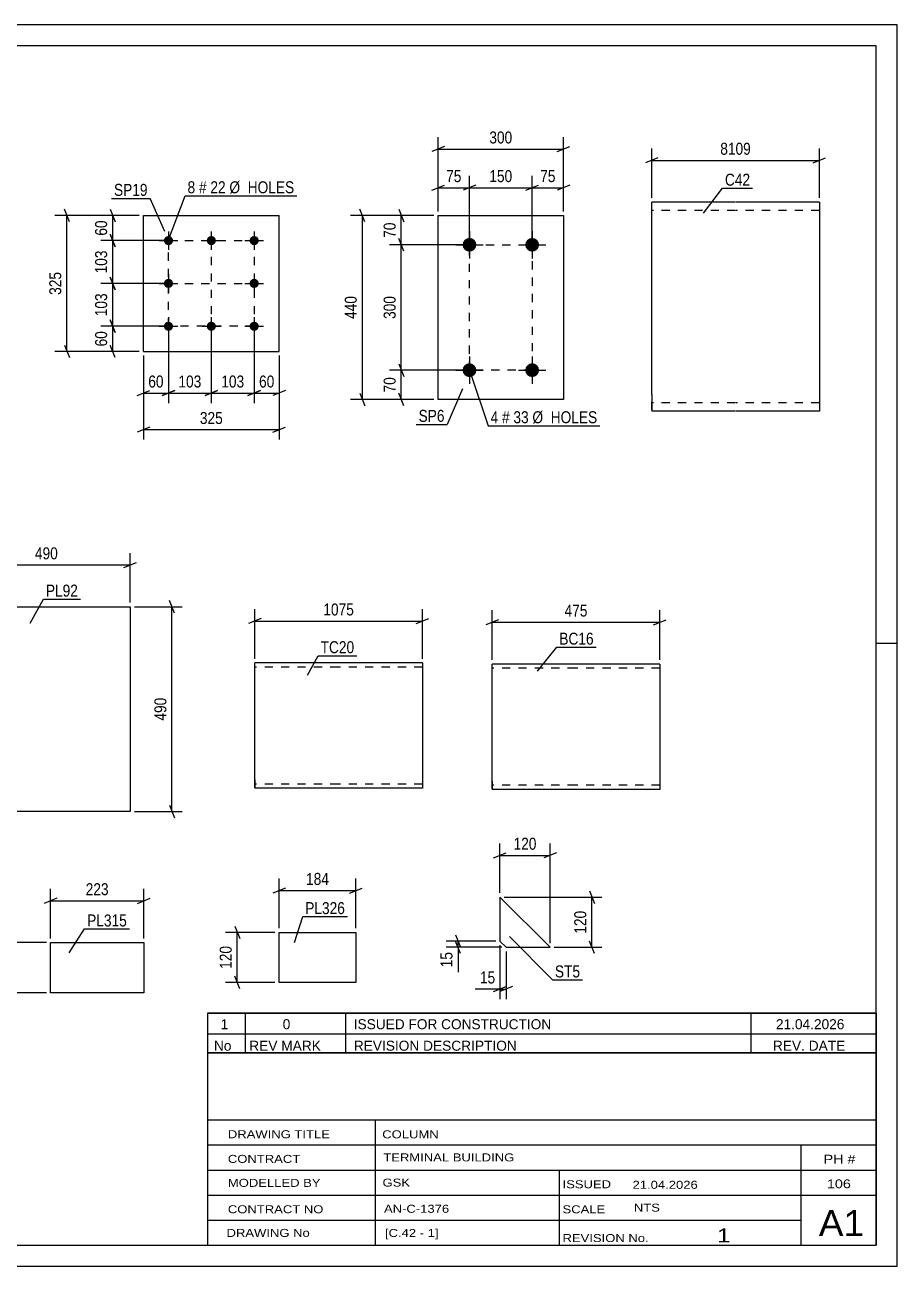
# Model space of a CAD drawing. Header units: millimetres. Extents: x 0 to 420, y 0 to 297.
# Drawn here: x 211.3 to 420, y 0 to 297 of the extents above; entities that cross this region are included whole.
import ezdxf

# ---------------------------------------------------------------- set-up
doc = ezdxf.new("R2010")
doc.units = ezdxf.units.MM
doc.linetypes.add('DXK_LINE_DOT2', pattern=[3.9198, 1.9599, -1.9599])
doc.styles.add('Arial Narrow', font='ARIALN.TTF', dxfattribs={"height": 0.2})

# ---------------------------------------------------------------- blocks, each defined once
blk = doc.blocks.new('Unknown-284928063-1134')
at = {"color": 5, "linetype": 'Continuous'}
for p, q in [((420, 297), (0, 297)), ((420, 0), (420, 297)), ((415, 292), (5, 292)), ((415, 5), (415, 292)), ((420, 149), (415, 149)), ((5, 5), (415, 5)), ((0, 0), (420, 0))]:
    blk.add_line(p, q, dxfattribs=at)
blk = doc.blocks.new('Part-284928063-5507 - 5506')
at = {"color": 2, "linetype": 'Continuous'}
for p, q in [((310.18, 207.37), (310.18, 251.37)), ((310.18, 251.37), (340.18, 251.37)), ((340.18, 251.37), (340.18, 207.37)), ((340.18, 207.37), (310.18, 207.37))]:
    blk.add_line(p, q, dxfattribs=at)
blk = doc.blocks.new('Bolt-284928063-5508 - 5506')
at = {"linetype": 'Continuous'}
for points in [[(317.68, 246.02, -1), (317.68, 242.72, -1)], [(332.68, 246.02, -1), (332.68, 242.72, -1)], [(317.68, 216.02, -1), (317.68, 212.72, -1)], [(332.68, 216.02, -1), (332.68, 212.72, -1)]]:
    blk.add_hatch(color=1, dxfattribs=at).paths.add_polyline_path(points)
at = {"color": 1, "linetype": 'Continuous'}
for p, q in [((317.68, 247.67), (317.68, 241.07)), ((332.68, 247.67), (332.68, 241.07)), ((314.38, 244.37), (320.98, 244.37)), ((329.38, 244.37), (335.98, 244.37)), ((317.68, 217.67), (317.68, 211.07)), ((332.68, 217.67), (332.68, 211.07)), ((314.38, 214.37), (320.98, 214.37)), ((329.38, 214.37), (335.98, 214.37))]:
    blk.add_line(p, q, dxfattribs=at)
blk = doc.blocks.new('Part-284928063-5442 - 5441')
at = {"color": 2, "linetype": 'Continuous'}
for p, q in [((286.33, 144.34), (266.33, 144.34)), ((266.33, 116.34), (266.33, 144.34)), ((306.43, 144.34), (286.43, 144.34)), ((306.43, 144.34), (306.43, 114.34)), ((266.33, 116.34), (266.33, 114.34)), ((286.33, 114.34), (266.33, 114.34)), ((306.43, 114.34), (286.43, 114.34))]:
    blk.add_line(p, q, dxfattribs=at)
at = {"color": 7, "linetype": 'DXK_LINE_DOT2'}
for p, q in [((286.33, 143.34), (266.33, 143.34)), ((306.43, 143.34), (286.43, 143.34)), ((266.33, 114.49), (266.33, 116.34)), ((266.33, 115.34), (266.33, 115.42)), ((286.33, 115.34), (266.33, 115.34)), ((306.43, 115.34), (286.43, 115.34)), ((306.43, 115.34), (306.43, 115.42))]:
    blk.add_line(p, q, dxfattribs=at)
blk = doc.blocks.new('Part-284928063-5450 - 5449')
at = {"color": 2, "linetype": 'Continuous'}
for p, q in [((343.12, 144.07), (323.12, 144.07)), ((323.12, 116.07), (323.12, 144.07)), ((363.22, 144.07), (343.22, 144.07)), ((363.22, 144.07), (363.22, 114.07)), ((323.12, 116.07), (323.12, 114.07)), ((343.12, 114.07), (323.12, 114.07)), ((363.22, 114.07), (343.22, 114.07))]:
    blk.add_line(p, q, dxfattribs=at)
at = {"color": 7, "linetype": 'DXK_LINE_DOT2'}
for p, q in [((343.12, 143.07), (323.12, 143.07)), ((363.22, 143.07), (343.22, 143.07)), ((323.12, 114.22), (323.12, 116.07)), ((323.12, 115.07), (323.12, 115.14)), ((343.12, 115.07), (323.12, 115.07)), ((363.22, 115.07), (343.22, 115.07)), ((363.22, 115.07), (363.22, 115.14))]:
    blk.add_line(p, q, dxfattribs=at)
blk = doc.blocks.new('Part-284928063-5496 - 5495')
at = {"color": 2, "linetype": 'Continuous'}
for p, q in [((239.67, 218.88), (239.67, 251.38)), ((239.67, 251.38), (272.17, 251.38)), ((272.17, 218.88), (272.17, 251.38)), ((239.67, 218.88), (272.17, 218.88))]:
    blk.add_line(p, q, dxfattribs=at)
blk = doc.blocks.new('Bolt-284928063-5497 - 5495')
at = {"linetype": 'Continuous'}
for points in [[(245.67, 246.48, -1), (245.67, 244.28, -1)], [(255.92, 246.48, -1), (255.92, 244.28, -1)], [(266.17, 246.48, -1), (266.17, 244.28, -1)], [(245.67, 236.23, -1), (245.67, 234.03, -1)], [(266.17, 236.23, -1), (266.17, 234.03, -1)], [(245.67, 225.98, -1), (245.67, 223.78, -1)], [(255.92, 225.98, -1), (255.92, 223.78, -1)], [(266.17, 225.98, -1), (266.17, 223.78, -1)]]:
    blk.add_hatch(color=1, dxfattribs=at).paths.add_polyline_path(points)
at = {"color": 1, "linetype": 'Continuous'}
for p, q in [((245.67, 247.58), (245.67, 243.18)), ((255.92, 247.58), (255.92, 243.18)), ((266.17, 247.58), (266.17, 243.18)), ((243.47, 245.38), (247.87, 245.38)), ((253.72, 245.38), (258.12, 245.38)), ((263.97, 245.38), (268.37, 245.38)), ((243.47, 235.13), (247.87, 235.13)), ((245.67, 237.33), (245.67, 232.93)), ((263.97, 235.13), (268.37, 235.13)), ((266.17, 237.33), (266.17, 232.93)), ((245.67, 227.08), (245.67, 222.68)), ((255.92, 227.08), (255.92, 222.68)), ((266.17, 227.08), (266.17, 222.68)), ((243.47, 224.88), (247.87, 224.88)), ((253.72, 224.88), (258.12, 224.88)), ((263.97, 224.88), (268.37, 224.88))]:
    blk.add_line(p, q, dxfattribs=at)
blk = doc.blocks.new('Part-284928063-5525 - 5524')
at = {"color": 2, "linetype": 'Continuous'}
for p, q in [((324.96, 88.29), (324.96, 77.79)), ((324.96, 88.29), (336.96, 76.29)), ((324.96, 77.79), (326.46, 76.29)), ((326.46, 76.29), (336.96, 76.29))]:
    blk.add_line(p, q, dxfattribs=at)
blk = doc.blocks.new('Part-284928063-5563 - 5562')
at = {"color": 2, "linetype": 'Continuous'}
for p, q in [((196.41, 108.77), (196.41, 157.77)), ((196.41, 157.77), (216.41, 157.77)), ((216.51, 157.77), (236.51, 157.77)), ((236.51, 157.77), (236.51, 108.77)), ((216.41, 108.77), (196.41, 108.77)), ((236.51, 108.77), (216.51, 108.77))]:
    blk.add_line(p, q, dxfattribs=at)
blk = doc.blocks.new('Part-284928063-5570 - 5569')
at = {"color": 2, "linetype": 'Continuous'}
for p, q in [((272.14, 67.87), (272.14, 79.87)), ((272.14, 79.87), (290.5, 79.87)), ((290.5, 79.87), (290.5, 67.87)), ((290.5, 67.87), (272.14, 67.87))]:
    blk.add_line(p, q, dxfattribs=at)
blk = doc.blocks.new('Part-284928063-5578 - 5577')
at = {"color": 2, "linetype": 'Continuous'}
for p, q in [((217.45, 65.41), (217.45, 77.41)), ((217.45, 77.41), (239.77, 77.41)), ((239.77, 77.41), (239.77, 65.41)), ((239.77, 65.41), (217.45, 65.41))]:
    blk.add_line(p, q, dxfattribs=at)
blk = doc.blocks.new('Part-284928063-5586 - 5585')
at = {"color": 2, "linetype": 'Continuous'}
for p, q in [((381.28, 254.57), (361.28, 254.57)), ((361.28, 208.57), (361.28, 254.57)), ((401.38, 254.57), (381.38, 254.57)), ((401.38, 254.57), (401.38, 204.57)), ((361.28, 208.57), (361.28, 204.57)), ((381.28, 204.57), (361.28, 204.57)), ((401.38, 204.57), (381.38, 204.57))]:
    blk.add_line(p, q, dxfattribs=at)
at = {"color": 7, "linetype": 'DXK_LINE_DOT2'}
for p, q in [((381.28, 252.57), (361.28, 252.57)), ((401.38, 252.57), (381.38, 252.57)), ((361.28, 204.87), (361.28, 208.57)), ((381.28, 206.57), (361.28, 206.57)), ((401.38, 206.57), (381.38, 206.57))]:
    blk.add_line(p, q, dxfattribs=at)
blk = doc.blocks.new('Rectangle-284928063-7033 - 5506')
at = {"color": 1, "linetype": 'DXK_LINE_DOT2'}
blk.add_lwpolyline([(317.68, 244.37), (332.68, 244.37), (332.68, 214.37), (317.68, 214.37), (317.68, 244.37)], close=True, dxfattribs=at)
blk = doc.blocks.new('Rectangle-284928063-7023 - 5495')
at = {"color": 1, "linetype": 'DXK_LINE_DOT2'}
blk.add_lwpolyline([(245.67, 245.38), (266.17, 245.38), (266.17, 224.88), (245.67, 224.88), (245.67, 245.38)], close=True, dxfattribs=at)
blk = doc.blocks.new('Line-284928063-7053 - 5495')
at = {"color": 1, "linetype": 'DXK_LINE_DOT2'}
blk.add_line((255.92, 245.38), (255.92, 224.88), dxfattribs=at)
blk = doc.blocks.new('Line-284928063-7060 - 5495')
at = {"color": 1, "linetype": 'DXK_LINE_DOT2'}
blk.add_line((245.67, 235.13), (266.17, 235.13), dxfattribs=at)
blk = doc.blocks.new('StraightDimension-284928063-5748 - 5506')
at = {"color": 7, "linetype": 'Continuous'}
for p, q in [((300.76, 252.87), (301.96, 249.87)), ((309.18, 251.37), (298.51, 251.37)), ((301.36, 244.37), (301.36, 251.37)), ((316.68, 244.37), (298.51, 244.37)), ((301.96, 242.87), (300.76, 245.87))]:
    blk.add_line(p, q, dxfattribs=at)
at = {"color": 0}
blk.add_wipeout([(300.61, 250.3), (296.41, 250.3), (296.41, 245.44), (300.61, 245.44)], dxfattribs=at)
at = {"color": 3, "style": 'Arial Narrow'}
blk.add_text('70', height=2.863, rotation=90.0002, dxfattribs=at).set_placement((300.01, 246.04))
blk = doc.blocks.new('StraightDimension-284928063-5750 - 5506')
at = {"color": 7, "linetype": 'Continuous'}
for p, q in [((316.68, 214.37), (298.51, 214.37)), ((300.76, 215.87), (301.96, 212.87)), ((301.36, 207.37), (301.36, 214.37)), ((301.96, 205.87), (300.76, 208.87)), ((309.18, 207.37), (298.51, 207.37))]:
    blk.add_line(p, q, dxfattribs=at)
at = {"color": 0}
blk.add_wipeout([(300.61, 213.3), (296.41, 213.3), (296.41, 208.44), (300.61, 208.44)], dxfattribs=at)
at = {"color": 3, "style": 'Arial Narrow'}
blk.add_text('70', height=2.863, rotation=90.0002, dxfattribs=at).set_placement((300.01, 209.04))
blk = doc.blocks.new('StraightDimension-284928063-5749 - 5506')
at = {"color": 7, "linetype": 'Continuous'}
for p, q in [((316.68, 244.37), (298.51, 244.37)), ((301.96, 242.87), (300.76, 245.87)), ((301.36, 214.37), (301.36, 244.37)), ((316.68, 214.37), (298.51, 214.37)), ((300.76, 215.87), (301.96, 212.87))]:
    blk.add_line(p, q, dxfattribs=at)
at = {"color": 0}
blk.add_wipeout([(300.61, 232.71), (296.41, 232.71), (296.41, 226.03), (300.61, 226.03)], dxfattribs=at)
at = {"color": 3, "style": 'Arial Narrow'}
blk.add_text('300', height=2.863, rotation=90.0002, dxfattribs=at).set_placement((300.01, 226.63))
blk = doc.blocks.new('StraightDimension-284928063-5760 - 5506')
at = {"color": 7, "linetype": 'Continuous'}
for p, q in [((292.65, 249.87), (291.45, 252.87)), ((309.18, 251.37), (289.2, 251.37)), ((292.05, 207.37), (292.05, 251.37)), ((291.45, 208.87), (292.65, 205.87)), ((309.18, 207.37), (289.2, 207.37))]:
    blk.add_line(p, q, dxfattribs=at)
at = {"color": 0}
blk.add_wipeout([(291.3, 232.71), (287.1, 232.71), (287.1, 226.03), (291.3, 226.03)], dxfattribs=at)
at = {"color": 3, "style": 'Arial Narrow'}
blk.add_text('440', height=2.863, rotation=90.0002, dxfattribs=at).set_placement((290.7, 226.63))
blk = doc.blocks.new('StraightDimension-284928063-5764 - 5506')
at = {"color": 7, "linetype": 'Continuous'}
for p, q in [((331.18, 257.42), (334.18, 258.62)), ((332.68, 245.37), (332.68, 260.87)), ((341.68, 258.62), (338.68, 257.42)), ((340.18, 252.37), (340.18, 260.87)), ((332.68, 258.02), (340.18, 258.02))]:
    blk.add_line(p, q, dxfattribs=at)
at = {"color": 0}
blk.add_wipeout([(338.85, 258.77), (338.85, 262.97), (334, 262.97), (334, 258.77)], dxfattribs=at)
at = {"color": 3, "style": 'Arial Narrow'}
blk.add_text('75', height=2.863, dxfattribs=at).set_placement((334.6, 259.37))
blk = doc.blocks.new('StraightDimension-284928063-5765 - 5506')
at = {"color": 7, "linetype": 'Continuous'}
for p, q in [((319.18, 258.62), (316.18, 257.42)), ((317.68, 245.37), (317.68, 260.87)), ((331.18, 257.42), (334.18, 258.62)), ((332.68, 245.37), (332.68, 260.87)), ((317.68, 258.02), (332.68, 258.02))]:
    blk.add_line(p, q, dxfattribs=at)
at = {"color": 0}
blk.add_wipeout([(328.52, 258.77), (328.52, 262.97), (321.83, 262.97), (321.83, 258.77)], dxfattribs=at)
at = {"color": 3, "style": 'Arial Narrow'}
blk.add_text('150', height=2.863, dxfattribs=at).set_placement((322.43, 259.37))
blk = doc.blocks.new('StraightDimension-284928063-5766 - 5506')
at = {"color": 7, "linetype": 'Continuous'}
for p, q in [((308.68, 257.42), (311.68, 258.62)), ((310.18, 252.37), (310.18, 260.87)), ((319.18, 258.62), (316.18, 257.42)), ((317.68, 245.37), (317.68, 260.87)), ((310.18, 258.02), (317.68, 258.02))]:
    blk.add_line(p, q, dxfattribs=at)
at = {"color": 0}
blk.add_wipeout([(316.35, 258.77), (316.35, 262.97), (311.5, 262.97), (311.5, 258.77)], dxfattribs=at)
at = {"color": 3, "style": 'Arial Narrow'}
blk.add_text('75', height=2.863, dxfattribs=at).set_placement((312.1, 259.37))
blk = doc.blocks.new('StraightDimension-284928063-5776 - 5506')
at = {"color": 7, "linetype": 'Continuous'}
for p, q in [((311.68, 267.87), (308.68, 266.67)), ((310.18, 252.37), (310.18, 270.12)), ((338.68, 266.67), (341.68, 267.87)), ((340.18, 252.37), (340.18, 270.12)), ((310.18, 267.27), (340.18, 267.27))]:
    blk.add_line(p, q, dxfattribs=at)
at = {"color": 0}
blk.add_wipeout([(328.52, 268.02), (328.52, 272.22), (321.83, 272.22), (321.83, 268.02)], dxfattribs=at)
at = {"color": 3, "style": 'Arial Narrow'}
blk.add_text('300', height=2.863, dxfattribs=at).set_placement((322.43, 268.62))
blk = doc.blocks.new('StraightDimension-284928063-5612 - 5441')
at = {"color": 7, "linetype": 'Continuous'}
for p, q in [((267.83, 154.94), (264.83, 153.74)), ((266.33, 145.34), (266.33, 157.19)), ((304.93, 153.74), (307.93, 154.94)), ((306.43, 145.34), (306.43, 157.19)), ((266.33, 154.34), (306.43, 154.34))]:
    blk.add_line(p, q, dxfattribs=at)
at = {"color": 0}
blk.add_wipeout([(290.64, 155.09), (290.64, 159.29), (282.12, 159.29), (282.12, 155.09)], dxfattribs=at)
at = {"color": 3, "style": 'Arial Narrow'}
blk.add_text('1075', height=2.863, dxfattribs=at).set_placement((282.72, 155.69))
blk = doc.blocks.new('StraightDimension-284928063-5616 - 5449')
at = {"color": 7, "linetype": 'Continuous'}
for p, q in [((324.62, 154.67), (321.62, 153.47)), ((323.12, 145.07), (323.12, 156.92)), ((361.72, 153.47), (364.72, 154.67)), ((363.22, 145.07), (363.22, 156.92)), ((323.12, 154.07), (363.22, 154.07))]:
    blk.add_line(p, q, dxfattribs=at)
at = {"color": 0}
blk.add_wipeout([(346.51, 154.82), (346.51, 159.02), (339.83, 159.02), (339.83, 154.82)], dxfattribs=at)
at = {"color": 3, "style": 'Arial Narrow'}
blk.add_text('475', height=2.863, dxfattribs=at).set_placement((340.43, 155.42))
blk = doc.blocks.new('StraightDimension-284928063-5708 - 5495')
at = {"color": 7, "linetype": 'Continuous'}
for p, q in [((231.73, 252.88), (232.93, 249.88)), ((238.67, 251.38), (229.48, 251.38)), ((232.33, 245.38), (232.33, 251.38)), ((232.93, 243.88), (231.73, 246.88)), ((244.67, 245.38), (229.48, 245.38))]:
    blk.add_line(p, q, dxfattribs=at)
at = {"color": 0}
blk.add_wipeout([(231.58, 250.81), (227.38, 250.81), (227.38, 245.95), (231.58, 245.95)], dxfattribs=at)
at = {"color": 3, "style": 'Arial Narrow'}
blk.add_text('60', height=2.863, rotation=90.0002, dxfattribs=at).set_placement((230.98, 246.55))
blk = doc.blocks.new('StraightDimension-284928063-5711 - 5495')
at = {"color": 7, "linetype": 'Continuous'}
for p, q in [((231.73, 226.38), (232.93, 223.38)), ((244.67, 224.88), (229.48, 224.88)), ((232.33, 218.88), (232.33, 224.88)), ((232.93, 217.38), (231.73, 220.38)), ((238.67, 218.88), (229.48, 218.88))]:
    blk.add_line(p, q, dxfattribs=at)
at = {"color": 0}
blk.add_wipeout([(231.58, 224.31), (227.38, 224.31), (227.38, 219.45), (231.58, 219.45)], dxfattribs=at)
at = {"color": 3, "style": 'Arial Narrow'}
blk.add_text('60', height=2.863, rotation=90.0002, dxfattribs=at).set_placement((230.98, 220.05))
blk = doc.blocks.new('StraightDimension-284928063-5724 - 5495')
at = {"color": 7, "linetype": 'Continuous'}
for p, q in [((221.97, 249.88), (220.77, 252.88)), ((238.67, 251.38), (218.52, 251.38)), ((221.37, 218.88), (221.37, 251.38)), ((220.77, 220.38), (221.97, 217.38)), ((238.67, 218.88), (218.52, 218.88))]:
    blk.add_line(p, q, dxfattribs=at)
at = {"color": 0}
blk.add_wipeout([(220.62, 238.48), (216.42, 238.48), (216.42, 231.79), (220.62, 231.79)], dxfattribs=at)
at = {"color": 3, "style": 'Arial Narrow'}
blk.add_text('325', height=2.863, rotation=90.0002, dxfattribs=at).set_placement((220.02, 232.39))
blk = doc.blocks.new('StraightDimension-284928063-5728 - 5495')
at = {"color": 7, "linetype": 'Continuous'}
for p, q in [((266.17, 223.88), (266.17, 206.48)), ((272.17, 217.88), (272.17, 206.48)), ((264.67, 208.28), (267.67, 209.48)), ((266.17, 208.88), (272.17, 208.88)), ((273.67, 209.48), (270.67, 208.28))]:
    blk.add_line(p, q, dxfattribs=at)
at = {"color": 0}
blk.add_wipeout([(271.6, 209.63), (271.6, 213.83), (266.74, 213.83), (266.74, 209.63)], dxfattribs=at)
at = {"color": 3, "style": 'Arial Narrow'}
blk.add_text('60', height=2.863, dxfattribs=at).set_placement((267.34, 210.23))
blk = doc.blocks.new('StraightDimension-284928063-5731 - 5495')
at = {"color": 7, "linetype": 'Continuous'}
for p, q in [((245.67, 223.88), (245.67, 206.48)), ((239.67, 217.88), (239.67, 206.48)), ((238.17, 208.28), (241.17, 209.48)), ((239.67, 208.88), (245.67, 208.88)), ((247.17, 209.48), (244.17, 208.28))]:
    blk.add_line(p, q, dxfattribs=at)
at = {"color": 0}
blk.add_wipeout([(245.1, 209.63), (245.1, 213.83), (240.24, 213.83), (240.24, 209.63)], dxfattribs=at)
at = {"color": 3, "style": 'Arial Narrow'}
blk.add_text('60', height=2.863, dxfattribs=at).set_placement((240.84, 210.23))
blk = doc.blocks.new('StraightDimension-284928063-5744 - 5495')
at = {"color": 7, "linetype": 'Continuous'}
for p, q in [((239.67, 217.88), (239.67, 197.75)), ((272.17, 217.88), (272.17, 197.75)), ((241.17, 200.75), (238.17, 199.55)), ((239.67, 200.15), (272.17, 200.15)), ((270.67, 199.55), (273.67, 200.75))]:
    blk.add_line(p, q, dxfattribs=at)
at = {"color": 0}
blk.add_wipeout([(259.26, 200.9), (259.26, 205.1), (252.58, 205.1), (252.58, 200.9)], dxfattribs=at)
at = {"color": 3, "style": 'Arial Narrow'}
blk.add_text('325', height=2.863, dxfattribs=at).set_placement((253.18, 201.5))
blk = doc.blocks.new('StraightDimension-284928063-7778 - 5495')
at = {"color": 7, "linetype": 'Continuous'}
for p, q in [((244.67, 235.13), (229.48, 235.13)), ((231.73, 236.63), (232.93, 233.63)), ((232.33, 224.88), (232.33, 235.13)), ((232.93, 223.38), (231.73, 226.38)), ((244.67, 224.88), (229.48, 224.88))]:
    blk.add_line(p, q, dxfattribs=at)
at = {"color": 0}
blk.add_wipeout([(231.58, 233.35), (227.38, 233.35), (227.38, 226.67), (231.58, 226.67)], dxfattribs=at)
at = {"color": 3, "style": 'Arial Narrow'}
blk.add_text('103', height=2.863, rotation=90.0002, dxfattribs=at).set_placement((230.98, 227.27))
blk = doc.blocks.new('StraightDimension-284928063-7780 - 5495')
at = {"color": 7, "linetype": 'Continuous'}
for p, q in [((231.73, 246.88), (232.93, 243.88)), ((244.67, 245.38), (229.48, 245.38)), ((232.33, 235.13), (232.33, 245.38)), ((244.67, 235.13), (229.48, 235.13)), ((232.93, 233.63), (231.73, 236.63))]:
    blk.add_line(p, q, dxfattribs=at)
at = {"color": 0}
blk.add_wipeout([(231.58, 243.6), (227.38, 243.6), (227.38, 236.92), (231.58, 236.92)], dxfattribs=at)
at = {"color": 3, "style": 'Arial Narrow'}
blk.add_text('103', height=2.863, rotation=90.0002, dxfattribs=at).set_placement((230.98, 237.52))
blk = doc.blocks.new('StraightDimension-284928063-7782 - 5495')
at = {"color": 7, "linetype": 'Continuous'}
for p, q in [((245.67, 223.88), (245.67, 206.48)), ((255.92, 223.88), (255.92, 206.48)), ((244.17, 208.28), (247.17, 209.48)), ((245.67, 208.88), (255.92, 208.88)), ((257.42, 209.48), (254.42, 208.28))]:
    blk.add_line(p, q, dxfattribs=at)
at = {"color": 0}
blk.add_wipeout([(254.13, 209.63), (254.13, 213.83), (247.45, 213.83), (247.45, 209.63)], dxfattribs=at)
at = {"color": 3, "style": 'Arial Narrow'}
blk.add_text('103', height=2.863, dxfattribs=at).set_placement((248.05, 210.23))
blk = doc.blocks.new('StraightDimension-284928063-7784 - 5495')
at = {"color": 7, "linetype": 'Continuous'}
for p, q in [((255.92, 223.88), (255.92, 206.48)), ((266.17, 223.88), (266.17, 206.48)), ((254.42, 208.28), (257.42, 209.48)), ((255.92, 208.88), (266.17, 208.88)), ((267.67, 209.48), (264.67, 208.28))]:
    blk.add_line(p, q, dxfattribs=at)
at = {"color": 0}
blk.add_wipeout([(264.38, 209.63), (264.38, 213.83), (257.7, 213.83), (257.7, 209.63)], dxfattribs=at)
at = {"color": 3, "style": 'Arial Narrow'}
blk.add_text('103', height=2.863, dxfattribs=at).set_placement((258.3, 210.23))
blk = doc.blocks.new('StraightDimension-284928063-5832 - 5524')
at = {"color": 7, "linetype": 'Continuous'}
for p, q in [((323.96, 77.79), (312.11, 77.79)), ((314.36, 79.29), (315.56, 76.29)), ((315.56, 74.79), (314.36, 77.79)), ((314.96, 76.29), (314.96, 77.79)), ((325.46, 76.29), (312.11, 76.29))]:
    blk.add_line(p, q, dxfattribs=at)
at = {"color": 0}
blk.add_wipeout([(314.21, 75.76), (310.01, 75.76), (310.01, 70.91), (314.21, 70.91)], dxfattribs=at)
at = {"color": 7, "linetype": 'Continuous'}
blk.add_line((314.96, 76.29), (314.96, 70.38), dxfattribs=at)
blk.add_line((314.96, 76.29), (314.96, 70.38), dxfattribs=at)
at = {"color": 3, "style": 'Arial Narrow'}
blk.add_text('15', height=2.863, rotation=90.0002, dxfattribs=at).set_placement((313.61, 71.51))
blk = doc.blocks.new('StraightDimension-284928063-5824 - 5524')
at = {"color": 7, "linetype": 'Continuous'}
for p, q in [((324.96, 76.79), (324.96, 63.89)), ((326.46, 75.29), (326.46, 63.89)), ((323.46, 65.69), (326.46, 66.89)), ((327.96, 66.89), (324.96, 65.69)), ((324.96, 66.29), (326.46, 66.29))]:
    blk.add_line(p, q, dxfattribs=at)
at = {"color": 0}
blk.add_wipeout([(324.44, 67.04), (324.44, 71.24), (319.58, 71.24), (319.58, 67.04)], dxfattribs=at)
at = {"color": 7, "linetype": 'Continuous'}
blk.add_line((324.96, 66.29), (319.05, 66.29), dxfattribs=at)
blk.add_line((324.96, 66.29), (319.05, 66.29), dxfattribs=at)
at = {"color": 3, "style": 'Arial Narrow'}
blk.add_text('15', height=2.863, dxfattribs=at).set_placement((320.18, 67.64))
blk = doc.blocks.new('StraightDimension-284928063-5836 - 5524')
at = {"color": 7, "linetype": 'Continuous'}
for p, q in [((346.36, 89.79), (347.56, 86.79)), ((325.96, 88.29), (349.36, 88.29)), ((346.96, 76.29), (346.96, 88.29)), ((347.56, 74.79), (346.36, 77.79)), ((337.96, 76.29), (349.36, 76.29))]:
    blk.add_line(p, q, dxfattribs=at)
at = {"color": 0}
blk.add_wipeout([(346.21, 85.63), (342.01, 85.63), (342.01, 78.95), (346.21, 78.95)], dxfattribs=at)
at = {"color": 3, "style": 'Arial Narrow'}
blk.add_text('120', height=2.863, rotation=90.0002, dxfattribs=at).set_placement((345.61, 79.55))
blk = doc.blocks.new('StraightDimension-284928063-5828 - 5524')
at = {"color": 7, "linetype": 'Continuous'}
for p, q in [((324.96, 89.29), (324.96, 101.14)), ((336.96, 77.29), (336.96, 101.14)), ((323.46, 97.69), (326.46, 98.89)), ((324.96, 98.29), (336.96, 98.29)), ((338.46, 98.89), (335.46, 97.69))]:
    blk.add_line(p, q, dxfattribs=at)
at = {"color": 0}
blk.add_wipeout([(334.3, 99.04), (334.3, 103.24), (327.62, 103.24), (327.62, 99.04)], dxfattribs=at)
at = {"color": 3, "style": 'Arial Narrow'}
blk.add_text('120', height=2.863, dxfattribs=at).set_placement((328.22, 99.64))
blk = doc.blocks.new('StraightDimension-284928063-5840 - 5562')
at = {"color": 7, "linetype": 'Continuous'}
for p, q in [((237.51, 157.77), (248.91, 157.77)), ((247.11, 156.27), (245.91, 159.27)), ((246.51, 108.77), (246.51, 157.77)), ((245.91, 110.27), (247.11, 107.27)), ((237.51, 108.77), (248.91, 108.77))]:
    blk.add_line(p, q, dxfattribs=at)
at = {"color": 0}
blk.add_wipeout([(245.76, 136.61), (241.56, 136.61), (241.56, 129.93), (245.76, 129.93)], dxfattribs=at)
at = {"color": 3, "style": 'Arial Narrow'}
blk.add_text('490', height=2.863, rotation=90.0002, dxfattribs=at).set_placement((245.16, 130.53))
blk = doc.blocks.new('StraightDimension-284928063-5844 - 5562')
at = {"color": 7, "linetype": 'Continuous'}
for p, q in [((196.41, 158.77), (196.41, 170.62)), ((236.51, 158.77), (236.51, 170.62)), ((197.91, 168.37), (194.91, 167.17)), ((196.41, 167.77), (236.51, 167.77)), ((235.01, 167.17), (238.01, 168.37))]:
    blk.add_line(p, q, dxfattribs=at)
at = {"color": 0}
blk.add_wipeout([(219.81, 168.52), (219.81, 172.72), (213.12, 172.72), (213.12, 168.52)], dxfattribs=at)
at = {"color": 3, "style": 'Arial Narrow'}
blk.add_text('490', height=2.863, dxfattribs=at).set_placement((213.72, 169.12))
blk = doc.blocks.new('StraightDimension-284928063-5852 - 5569')
at = {"color": 7, "linetype": 'Continuous'}
for p, q in [((272.14, 80.87), (272.14, 92.72)), ((290.5, 80.87), (290.5, 92.72)), ((273.64, 90.47), (270.64, 89.27)), ((272.14, 89.87), (290.5, 89.87)), ((289, 89.27), (292, 90.47))]:
    blk.add_line(p, q, dxfattribs=at)
at = {"color": 0}
blk.add_wipeout([(284.66, 90.62), (284.66, 94.82), (277.98, 94.82), (277.98, 90.62)], dxfattribs=at)
at = {"color": 3, "style": 'Arial Narrow'}
blk.add_text('184', height=2.863, dxfattribs=at).set_placement((278.58, 91.22))
blk = doc.blocks.new('StraightDimension-284928063-5848 - 5569')
at = {"color": 7, "linetype": 'Continuous'}
for p, q in [((261.54, 81.37), (262.74, 78.37)), ((271.14, 79.87), (259.29, 79.87)), ((262.14, 67.87), (262.14, 79.87)), ((262.74, 66.37), (261.54, 69.37)), ((271.14, 67.87), (259.29, 67.87))]:
    blk.add_line(p, q, dxfattribs=at)
at = {"color": 0}
blk.add_wipeout([(261.39, 77.21), (257.19, 77.21), (257.19, 70.53), (261.39, 70.53)], dxfattribs=at)
at = {"color": 3, "style": 'Arial Narrow'}
blk.add_text('120', height=2.863, rotation=90.0002, dxfattribs=at).set_placement((260.79, 71.13))
blk = doc.blocks.new('StraightDimension-284928063-5856 - 5577')
at = {"color": 7, "linetype": 'Continuous'}
for p, q in [((216.45, 77.41), (204.6, 77.41)), ((206.85, 78.91), (208.05, 75.91)), ((207.45, 65.41), (207.45, 77.41)), ((216.45, 65.41), (204.6, 65.41)), ((208.05, 63.91), (206.85, 66.91))]:
    blk.add_line(p, q, dxfattribs=at)
at = {"color": 0}
blk.add_wipeout([(206.7, 74.75), (202.5, 74.75), (202.5, 68.07), (206.7, 68.07)], dxfattribs=at)
at = {"color": 3, "style": 'Arial Narrow'}
blk.add_text('120', height=2.863, rotation=90.0002, dxfattribs=at).set_placement((206.1, 68.67))
blk = doc.blocks.new('StraightDimension-284928063-5860 - 5577')
at = {"color": 7, "linetype": 'Continuous'}
for p, q in [((217.45, 78.41), (217.45, 90.26)), ((239.77, 78.41), (239.77, 90.26)), ((218.95, 88.01), (215.95, 86.81)), ((217.45, 87.41), (239.77, 87.41)), ((238.27, 86.81), (241.27, 88.01))]:
    blk.add_line(p, q, dxfattribs=at)
at = {"color": 0}
blk.add_wipeout([(231.95, 88.16), (231.95, 92.36), (225.27, 92.36), (225.27, 88.16)], dxfattribs=at)
at = {"color": 3, "style": 'Arial Narrow'}
blk.add_text('223', height=2.863, dxfattribs=at).set_placement((225.87, 88.76))
blk = doc.blocks.new('StraightDimension-284928063-5864 - 5585')
at = {"color": 7, "linetype": 'Continuous'}
for p, q in [((361.28, 255.57), (361.28, 267.42)), ((401.38, 255.57), (401.38, 267.42)), ((362.78, 265.17), (359.78, 263.97)), ((361.28, 264.57), (401.38, 264.57)), ((399.88, 263.97), (402.88, 265.17))]:
    blk.add_line(p, q, dxfattribs=at)
at = {"color": 0}
blk.add_wipeout([(385.59, 265.32), (385.59, 269.52), (377.08, 269.52), (377.08, 265.32)], dxfattribs=at)
at = {"color": 3, "style": 'Arial Narrow'}
blk.add_text('8109', height=2.863, dxfattribs=at).set_placement((377.68, 265.92))
blk = doc.blocks.new('Mark-284928063-6009 - 5506')
at = {"color": 0}
blk.add_wipeout([(311.71, 202.01), (311.71, 205.01), (305.5, 205.01), (305.5, 202.01)], dxfattribs=at)
blk.add_wipeout([(311.71, 202.01), (311.71, 205.01), (305.5, 205.01), (305.5, 202.01)], dxfattribs=at)
at = {"color": 30, "linetype": 'Continuous'}
for p in [(315.98, 209.92), (304.9, 201.41)]:
    blk.add_line(p, (312.31, 201.41), dxfattribs=at)
at = {"color": 3, "style": 'Arial Narrow'}
blk.add_text('SP6', height=2.863, dxfattribs=at).set_placement((305.5, 202.01))
blk = doc.blocks.new('Mark-284928063-6012 - 5506')
at = {"color": 0}
blk.add_wipeout([(324.56, 201.68), (324.56, 204.68), (322.73, 204.68), (322.73, 201.68)], dxfattribs=at)
blk.add_wipeout([(324.56, 201.68), (324.56, 204.68), (322.73, 204.68), (322.73, 201.68)], dxfattribs=at)
at = {"color": 7, "linetype": 'Continuous'}
blk.add_line((317.68, 214.37), (322.13, 201.08), dxfattribs=at)
at = {"color": 0}
blk.add_wipeout([(327.29, 201.68), (327.29, 204.68), (325.46, 204.68), (325.46, 201.68)], dxfattribs=at)
blk.add_wipeout([(327.29, 201.68), (327.29, 204.68), (325.46, 204.68), (325.46, 201.68)], dxfattribs=at)
at = {"color": 3, "style": 'Arial Narrow'}
blk.add_text('4', height=2.86, dxfattribs=at).set_placement((322.73, 201.68))
at = {"color": 0}
blk.add_wipeout([(331.84, 201.68), (331.84, 204.68), (328.19, 204.68), (328.19, 201.68)], dxfattribs=at)
blk.add_wipeout([(331.84, 201.68), (331.84, 204.68), (328.19, 204.68), (328.19, 201.68)], dxfattribs=at)
at = {"color": 3, "style": 'Arial Narrow'}
blk.add_text('#', height=2.86, dxfattribs=at).set_placement((325.46, 201.68))
at = {"color": 0}
blk.add_wipeout([(348.27, 201.68), (348.27, 204.68), (332.74, 204.68), (332.74, 201.68)], dxfattribs=at)
blk.add_wipeout([(348.27, 201.68), (348.27, 204.68), (332.74, 204.68), (332.74, 201.68)], dxfattribs=at)
at = {"color": 7, "linetype": 'Continuous'}
blk.add_line((322.13, 201.08), (348.87, 201.08), dxfattribs=at)
at = {"color": 3, "style": 'Arial Narrow'}
for s, p in [('33', (328.19, 201.68)), ('Ø  HOLES', (332.74, 201.68))]:
    blk.add_text(s, height=2.863, dxfattribs=at).set_placement(p)
blk = doc.blocks.new('Unknown-284928063-7887')
at = {"color": 7, "linetype": 'Continuous'}
for p, q in [((255, 51.05), (255, 5)), ((255, 51.05), (415, 51.05)), ((415, 51), (415, 5)), ((255, 35), (415, 35)), ((295.14, 35), (295.14, 5)), ((255, 29), (415, 29)), ((397, 5.05), (397, 29.05)), ((255, 23), (415, 23)), ((339.14, 23), (339.14, 5)), ((255, 17), (415, 17)), ((255, 11), (397, 11)), ((255, 5), (415, 5))]:
    blk.add_line(p, q, dxfattribs=at)
at = {"color": 7, "style": 'Arial Narrow'}
for s, height, width, p in [('DRAWING TITLE', 1.9089, 1.425378, (259.88, 30.61)), ('COLUMN', 1.909, 1.425378, (296.81, 30.59)), ('TERMINAL BUILDING', 1.9089, 1.425378, (297.06, 25.07)), ('CONTRACT', 1.909, 1.425378, (259.88, 24.71)), ('MODELLED BY', 1.9089, 1.425378, (259.88, 18.98)), ('GSK', 1.909, 1.425378, (296.88, 19.04)), ('ISSUED', 1.909, 1.425378, (339.94, 18.64)), ('21.04.2026', 1.909, 1.425378, (356.69, 18.52)), ('CONTRACT NO', 1.9089, 1.425378, (259.88, 12.66)), ('AN-C-1376', 1.909, 1.425378, (297.23, 12.78)), ('SCALE', 1.909, 1.425378, (339.94, 12.65)), ('A1', 6.204, 1.25, (401.24, 7.2)), ('DRAWING No', 1.909, 1.425378, (259.56, 7)), ('[C.42 - 1]', 1.909, 1.425378, (297.46, 6.99)), ('1', 3.34, 1.5, (376.91, 5.68)), ('REVISION No.', 1.9089, 1.425378, (339.94, 5.77))]:
    blk.add_text(s, height=height, dxfattribs=dict(at, width=width)).set_placement(p)
at = {"color": 7, "linetype": 'Continuous', "style": 'Arial Narrow'}
for s, height, width, p in [('PH #', 2.1, 1.42538, (402.4, 24.55)), ('106', 2.1, 1.42538, (403.19, 18.65)), ('NTS', 1.909, 1.425378, (357, 13.05))]:
    blk.add_text(s, height=height, dxfattribs=dict(at, width=width)).set_placement(p)
blk = doc.blocks.new('Unknown-284928063-7888')
at = {"color": 7, "linetype": 'Continuous'}
for p, q in [((255, 60.55), (415, 60.55)), ((415, 60.55), (255, 60.55)), ((255, 60.55), (255, 55.55)), ((264, 60.55), (264, 55.55)), ((288, 60.55), (288, 55.55)), ((385, 60.55), (385, 55.55)), ((415, 60.55), (415, 55.55)), ((255, 55.55), (415, 55.55)), ((255, 55.55), (255, 51.05)), ((255, 55.55), (415, 55.55)), ((264, 55.55), (264, 51.05)), ((288, 55.55), (288, 51.05)), ((385, 55.55), (385, 51.05)), ((415, 55.55), (415, 51.05)), ((415, 51.05), (255, 51.05))]:
    blk.add_line(p, q, dxfattribs=at)
at = {"color": 7, "linetype": 'Continuous', "style": 'Arial Narrow'}
for s, height, width, p in [('1', 2.39, 1.196471, (258.16, 56.7)), ('0', 2.39, 1.196471, (273, 56.7)), ('ISSUED FOR CONSTRUCTION', 2.3861, 1.196471, (290, 56.7)), ('21.04.2026', 2.386, 1.196471, (391, 56.7)), ('No', 2.386, 1.2, (256.54, 51.55)), ('REV MARK', 2.386, 1.2, (265, 51.55)), ('REVISION DESCRIPTION', 2.3861, 1.2, (290, 51.55)), ('REV. DATE', 2.386, 1.2, (390.28, 51.55))]:
    blk.add_text(s, height=height, dxfattribs=dict(at, width=width)).set_placement(p)
blk = doc.blocks.new('Mark-284928063-5989 - 5441')
at = {"color": 0}
blk.add_wipeout([(290.11, 146.66), (290.11, 149.66), (282.07, 149.66), (282.07, 146.66)], dxfattribs=at)
blk.add_wipeout([(290.11, 146.66), (290.11, 149.66), (282.07, 149.66), (282.07, 146.66)], dxfattribs=at)
at = {"color": 30, "linetype": 'Continuous'}
for p, q in [((278.91, 141.37), (281.47, 146.06)), ((281.47, 146.06), (290.71, 146.06))]:
    blk.add_line(p, q, dxfattribs=at)
at = {"color": 3, "style": 'Arial Narrow'}
blk.add_text('TC20', height=2.863, dxfattribs=at).set_placement((282.07, 146.66))
blk = doc.blocks.new('Mark-284928063-5992 - 5449')
at = {"color": 0}
blk.add_wipeout([(347.39, 148.7), (347.39, 151.7), (339.17, 151.7), (339.17, 148.7)], dxfattribs=at)
blk.add_wipeout([(347.39, 148.7), (347.39, 151.7), (339.17, 151.7), (339.17, 148.7)], dxfattribs=at)
at = {"color": 30, "linetype": 'Continuous'}
for p, q in [((333.97, 142.32), (338.57, 148.1)), ((338.57, 148.1), (347.99, 148.1))]:
    blk.add_line(p, q, dxfattribs=at)
at = {"color": 3, "style": 'Arial Narrow'}
blk.add_text('BC16', height=2.863, dxfattribs=at).set_placement((339.17, 148.7))
blk = doc.blocks.new('Mark-284928063-6005 - 5495')
at = {"color": 0}
blk.add_wipeout([(240.67, 256.08), (240.67, 259.08), (232.63, 259.08), (232.63, 256.08)], dxfattribs=at)
blk.add_wipeout([(240.67, 256.08), (240.67, 259.08), (232.63, 259.08), (232.63, 256.08)], dxfattribs=at)
at = {"color": 30, "linetype": 'Continuous'}
for p in [(232.03, 255.48), (244.77, 247.56)]:
    blk.add_line(p, (241.27, 255.48), dxfattribs=at)
at = {"color": 3, "style": 'Arial Narrow'}
blk.add_text('SP19', height=2.863, dxfattribs=at).set_placement((232.63, 256.08))
blk = doc.blocks.new('Mark-284928063-6008 - 5495')
at = {"color": 0}
blk.add_wipeout([(252.06, 256.7), (252.06, 259.7), (250.23, 259.7), (250.23, 256.7)], dxfattribs=at)
blk.add_wipeout([(252.06, 256.7), (252.06, 259.7), (250.23, 259.7), (250.23, 256.7)], dxfattribs=at)
at = {"color": 7, "linetype": 'Continuous'}
blk.add_line((245.42, 244.94), (249.63, 256.1), dxfattribs=at)
at = {"color": 0}
blk.add_wipeout([(254.79, 256.7), (254.79, 259.7), (252.96, 259.7), (252.96, 256.7)], dxfattribs=at)
blk.add_wipeout([(254.79, 256.7), (254.79, 259.7), (252.96, 259.7), (252.96, 256.7)], dxfattribs=at)
at = {"color": 3, "style": 'Arial Narrow'}
blk.add_text('8', height=2.86, dxfattribs=at).set_placement((250.23, 256.7))
at = {"color": 0}
blk.add_wipeout([(259.35, 256.7), (259.35, 259.7), (255.69, 259.7), (255.69, 256.7)], dxfattribs=at)
blk.add_wipeout([(259.35, 256.7), (259.35, 259.7), (255.69, 259.7), (255.69, 256.7)], dxfattribs=at)
at = {"color": 3, "style": 'Arial Narrow'}
blk.add_text('#', height=2.86, dxfattribs=at).set_placement((252.96, 256.7))
at = {"color": 0}
blk.add_wipeout([(275.77, 256.7), (275.77, 259.7), (260.25, 259.7), (260.25, 256.7)], dxfattribs=at)
blk.add_wipeout([(275.77, 256.7), (275.77, 259.7), (260.25, 259.7), (260.25, 256.7)], dxfattribs=at)
at = {"color": 7, "linetype": 'Continuous'}
blk.add_line((249.63, 256.1), (276.37, 256.1), dxfattribs=at)
at = {"color": 3, "style": 'Arial Narrow'}
for s, p in [('22', (255.69, 256.7)), ('Ø  HOLES', (260.25, 256.7))]:
    blk.add_text(s, height=2.863, dxfattribs=at).set_placement(p)
blk = doc.blocks.new('Mark-284928063-6017 - 5524')
at = {"color": 0}
blk.add_wipeout([(344.15, 69.09), (344.15, 72.09), (338.12, 72.09), (338.12, 69.09)], dxfattribs=at)
blk.add_wipeout([(344.15, 69.09), (344.15, 72.09), (338.12, 72.09), (338.12, 69.09)], dxfattribs=at)
at = {"color": 30, "linetype": 'Continuous'}
for p, q in [((327.25, 78.9), (337.52, 68.49)), ((337.52, 68.49), (344.75, 68.49))]:
    blk.add_line(p, q, dxfattribs=at)
at = {"color": 3, "style": 'Arial Narrow'}
blk.add_text('ST5', height=2.863, dxfattribs=at).set_placement((338.12, 69.09))
blk = doc.blocks.new('Mark-284928063-6020 - 5562')
at = {"color": 0}
blk.add_wipeout([(224.01, 160.2), (224.01, 163.2), (216.34, 163.2), (216.34, 160.2)], dxfattribs=at)
blk.add_wipeout([(224.01, 160.2), (224.01, 163.2), (216.34, 163.2), (216.34, 160.2)], dxfattribs=at)
at = {"color": 30, "linetype": 'Continuous'}
for p, q in [((212.61, 153.85), (215.74, 159.6)), ((215.74, 159.6), (224.61, 159.6))]:
    blk.add_line(p, q, dxfattribs=at)
at = {"color": 3, "style": 'Arial Narrow'}
blk.add_text('PL92', height=2.863, dxfattribs=at).set_placement((216.34, 160.2))
blk = doc.blocks.new('Mark-284928063-6023 - 5569')
at = {"color": 0}
blk.add_wipeout([(287.89, 84.23), (287.89, 87.23), (278.38, 87.23), (278.38, 84.23)], dxfattribs=at)
blk.add_wipeout([(287.89, 84.23), (287.89, 87.23), (278.38, 87.23), (278.38, 84.23)], dxfattribs=at)
at = {"color": 30, "linetype": 'Continuous'}
for p, q in [((275.84, 77.44), (277.78, 83.63)), ((277.78, 83.63), (288.49, 83.63))]:
    blk.add_line(p, q, dxfattribs=at)
at = {"color": 3, "style": 'Arial Narrow'}
blk.add_text('PL326', height=2.863, dxfattribs=at).set_placement((278.38, 84.23))
blk = doc.blocks.new('Mark-284928063-7542 - 5577')
at = {"color": 0}
blk.add_wipeout([(235.71, 81.28), (235.71, 84.28), (226.21, 84.28), (226.21, 81.28)], dxfattribs=at)
blk.add_wipeout([(235.71, 81.28), (235.71, 84.28), (226.21, 84.28), (226.21, 81.28)], dxfattribs=at)
at = {"color": 30, "linetype": 'Continuous'}
for p, q in [((221.94, 74.98), (225.61, 80.68)), ((225.61, 80.68), (236.31, 80.68))]:
    blk.add_line(p, q, dxfattribs=at)
at = {"color": 3, "style": 'Arial Narrow'}
blk.add_text('PL315', height=2.863, dxfattribs=at).set_placement((226.21, 81.28))
blk = doc.blocks.new('Mark-284928063-6029 - 5585')
at = {"color": 0}
blk.add_wipeout([(384.82, 258.51), (384.82, 261.51), (378.79, 261.51), (378.79, 258.51)], dxfattribs=at)
blk.add_wipeout([(384.82, 258.51), (384.82, 261.51), (378.79, 261.51), (378.79, 258.51)], dxfattribs=at)
at = {"color": 30, "linetype": 'Continuous'}
for p, q in [((373.66, 251.93), (378.19, 257.91)), ((378.19, 257.91), (385.42, 257.91))]:
    blk.add_line(p, q, dxfattribs=at)
at = {"color": 3, "style": 'Arial Narrow'}
blk.add_text('C42', height=2.863, dxfattribs=at).set_placement((378.79, 258.51))

msp = doc.modelspace()

# ---------------------------------------------------------------- block references
for name in ['Unknown-284928063-1134', 'Part-284928063-5586 - 5585', 'Part-284928063-5496 - 5495', 'Part-284928063-5507 - 5506', 'Bolt-284928063-5497 - 5495', 'Bolt-284928063-5508 - 5506', 'Rectangle-284928063-7023 - 5495', 'Line-284928063-7053 - 5495', 'Rectangle-284928063-7033 - 5506', 'Line-284928063-7060 - 5495', 'Part-284928063-5563 - 5562', 'Part-284928063-5442 - 5441', 'Part-284928063-5450 - 5449', 'Part-284928063-5525 - 5524', 'Part-284928063-5578 - 5577', 'Part-284928063-5570 - 5569', 'Unknown-284928063-7888', 'Unknown-284928063-7887']:
    msp.add_blockref(name, (0, 0))

# ---------------------------------------------------------------- next in the draw order: block references
for name in ['StraightDimension-284928063-5864 - 5585', 'StraightDimension-284928063-5764 - 5506', 'StraightDimension-284928063-5708 - 5495', 'StraightDimension-284928063-5748 - 5506', 'StraightDimension-284928063-5711 - 5495', 'StraightDimension-284928063-5728 - 5495', 'StraightDimension-284928063-5750 - 5506', 'StraightDimension-284928063-5840 - 5562', 'StraightDimension-284928063-5612 - 5441', 'StraightDimension-284928063-5616 - 5449', 'StraightDimension-284928063-5852 - 5569', 'StraightDimension-284928063-5856 - 5577', 'StraightDimension-284928063-5832 - 5524']:
    msp.add_blockref(name, (0, 0))

# ---------------------------------------------------------------- next in the draw order: block references
for name in ['Mark-284928063-6029 - 5585', 'StraightDimension-284928063-5724 - 5495', 'StraightDimension-284928063-5749 - 5506', 'StraightDimension-284928063-5844 - 5562', 'Mark-284928063-5992 - 5449', 'Mark-284928063-5989 - 5441', 'StraightDimension-284928063-5860 - 5577', 'Mark-284928063-6023 - 5569', 'StraightDimension-284928063-5848 - 5569', 'StraightDimension-284928063-5824 - 5524']:
    msp.add_blockref(name, (0, 0))

# ---------------------------------------------------------------- next in the draw order: block references
for name in ['StraightDimension-284928063-5765 - 5506', 'StraightDimension-284928063-5760 - 5506', 'StraightDimension-284928063-5731 - 5495', 'Mark-284928063-6012 - 5506', 'Mark-284928063-6020 - 5562', 'StraightDimension-284928063-5836 - 5524', 'Mark-284928063-7542 - 5577']:
    msp.add_blockref(name, (0, 0))

# ---------------------------------------------------------------- next in the draw order: block references
for name in ['StraightDimension-284928063-5766 - 5506', 'StraightDimension-284928063-7778 - 5495', 'StraightDimension-284928063-5744 - 5495', 'Mark-284928063-6009 - 5506', 'StraightDimension-284928063-5828 - 5524']:
    msp.add_blockref(name, (0, 0))

# ---------------------------------------------------------------- next in the draw order: block references
for name in ['StraightDimension-284928063-5776 - 5506', 'StraightDimension-284928063-7780 - 5495', 'StraightDimension-284928063-7782 - 5495', 'Mark-284928063-6017 - 5524']:
    msp.add_blockref(name, (0, 0))

# ---------------------------------------------------------------- next in the draw order: block references
for name in ['Mark-284928063-6005 - 5495', 'StraightDimension-284928063-7784 - 5495']:
    msp.add_blockref(name, (0, 0))

# ---------------------------------------------------------------- next in the draw order: block references
msp.add_blockref('Mark-284928063-6008 - 5495', (0, 0))

doc.saveas('drawing.dxf')
